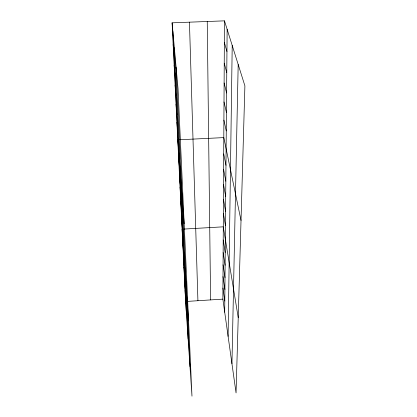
<?xml version="1.0" encoding="UTF-8"?>
<svg xmlns="http://www.w3.org/2000/svg" width="417" height="417" viewBox="0 0 417 417"><rect width="100%" height="100%" fill="white"/><g stroke="black" fill="none" stroke-linecap="round" stroke-linejoin="round"><path stroke-width="0.63" d="M224.476 20.85L244.899 85.86L236.058 392.955L222.871 299.13L224.476 20.85L172.101 22.826L185.586 301.501L191.982 396.15L178.043 88.795L172.101 22.826M224.706 312.197L227.14 29.326M228.104 336.363L232.212 45.469M231.946 363.697L238.19 64.505M187.535 301.382L222.871 299.13M184.033 229.063L223.288 226.827L238.227 317.603M179.67 139.747L223.804 137.605L241.026 220.468M224.351 42.482L226.952 51.526M224.237 63.17L226.77 72.72M224.122 82.973L226.593 92.981M224.012 101.946L226.426 112.366M223.903 120.138L226.269 130.928M223.71 153.899L225.972 165.299M223.621 169.578L225.837 181.233M223.533 184.679L225.701 196.569M223.449 199.237L225.576 211.33M223.366 213.275L225.451 225.55M223.215 239.911L225.222 252.488M223.142 252.551L225.112 265.259M223.069 264.774L225.003 277.592M223.001 276.601L224.904 289.518M222.933 288.048L224.805 301.043M173.149 44.515L173.941 53.678M174.155 65.255L174.963 74.924M175.114 85.104L175.938 95.232M176.037 104.114L176.871 114.654M176.917 122.348L177.767 133.252M177.762 139.841L184.158 223.679M178.554 156.161L179.419 167.681M179.315 171.861L180.186 183.642M180.045 186.988L180.921 198.992M180.749 201.557L181.63 213.77M181.431 215.61L182.318 228.005M182.088 229.173L188.567 320.855M182.719 242.267L183.61 254.959M183.334 254.917L184.225 267.735M183.923 267.146L184.814 280.073M184.496 278.973L185.388 291.999M185.049 290.42L185.94 303.524M174.348 47.783L188.124 339.047M172.873 31.416L186.477 314.679M176.089 67.106L189.985 366.621M189.443 22.169L197.919 300.72M207.249 21.502L210.595 299.912"/></g></svg>
